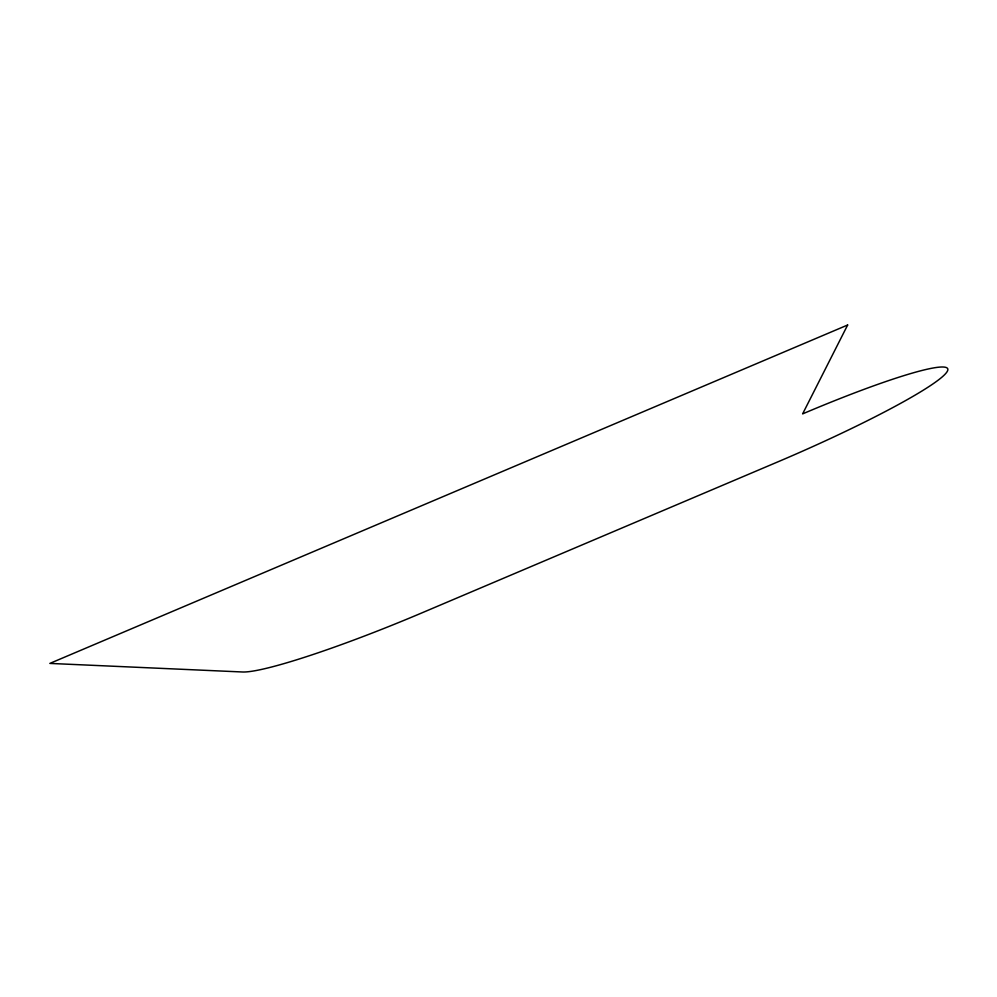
<?xml version="1.0" encoding="UTF-8"?>
<svg xmlns="http://www.w3.org/2000/svg" width="997" height="997" viewBox="0 0 997 997"><rect width="100%" height="100%" fill="white"/><g stroke="black" fill="none" stroke-linecap="round" stroke-linejoin="round"><path stroke-width="1.5" d="M847.649 325.01L802.622 413.88A171.609 17.123 -23.7 0 1 947.362 371.208A171.609 17.123 -23.7 0 1 778.445 461.611L421.606 613.005A171.696 17.136 -22.3 0 1 242.583 671.99L49.85 663.416L847.649 325.01"/></g></svg>
